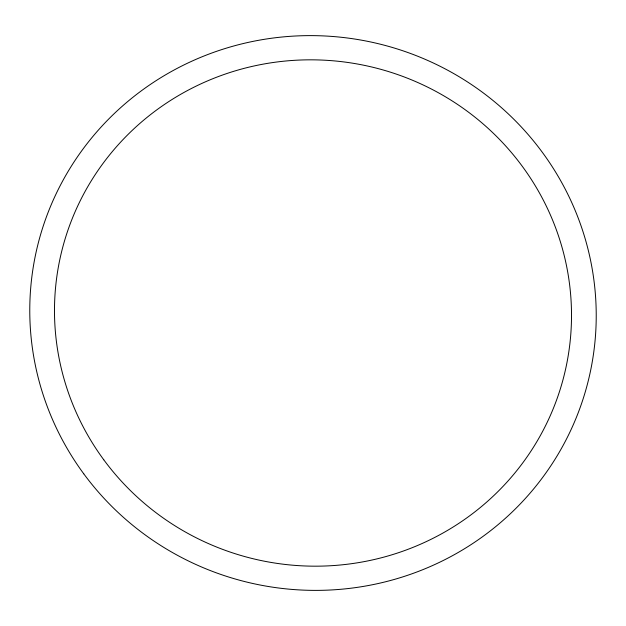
<?xml version="1.0" encoding="UTF-8"?>
<svg xmlns="http://www.w3.org/2000/svg" width="626" height="626" viewBox="0 0 626 626"><rect width="100%" height="100%" fill="white"/><g stroke="black" fill="none" stroke-linecap="round" stroke-linejoin="round"><path stroke-width="0.94" d="M83.751 473.804A283.508 277.107 12 0 0 571.671 428.333A283.508 277.107 12 0 0 283.57 36.864A283.508 277.107 12 0 0 83.751 473.804M103.759 459.774A258.765 252.92 12 0 0 549.096 418.27A258.765 252.92 12 0 0 286.145 60.965A258.765 252.92 12 0 0 103.759 459.774"/></g></svg>
